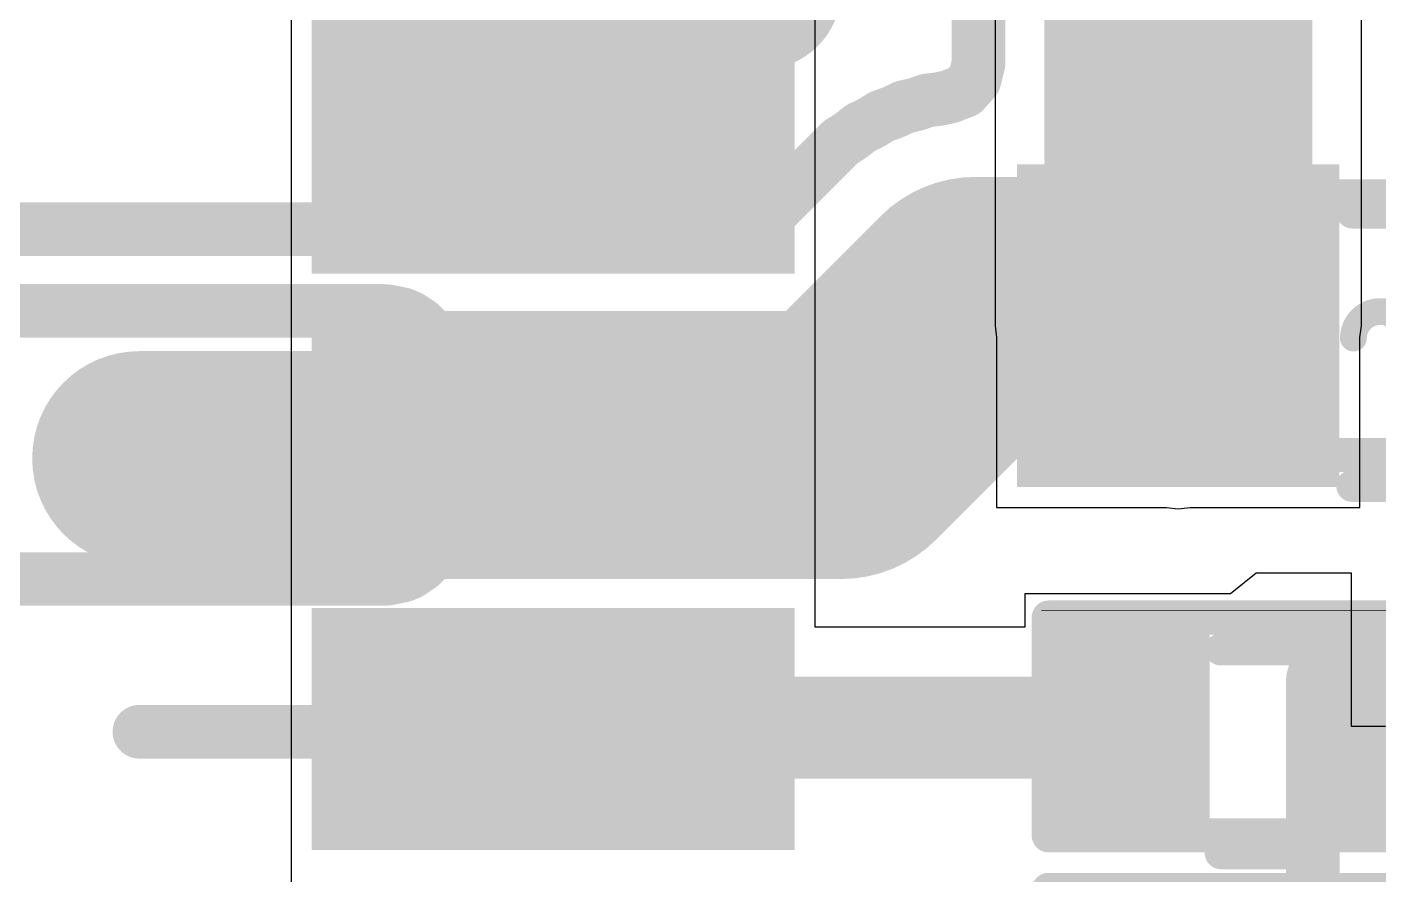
# Model space of a CAD drawing. Header units: inches. Extents: x 0 to 12.4, y -0.6 to 2.2.
# Drawn here: x 0.1964 to 0.395, y 1.0202 to 1.1447 of the extents above; entities that cross this region are included whole.
import ezdxf

# ---------------------------------------------------------------- set-up
doc = ezdxf.new("R2010")
doc.units = ezdxf.units.IN
doc.header["$MEASUREMENT"] = 0
for name, color, linetype in [('Bottom Layer', 5, 'Continuous'), ('Bottom Overlay', 54, 'Continuous'), ('Bottom Paste', 16, 'Continuous'), ('Bottom Solder', 6, 'Continuous'), ('Dimension', 6, 'Continuous'), ('Mechanical 4', 56, 'Continuous'), ('Top Layer', 1, 'Continuous'), ('Top Overlay', 2, 'Continuous'), ('Top Paste', 8, 'Continuous'), ('Top Solder', 216, 'Continuous')]:
    doc.layers.add(name, color=color, linetype=linetype)

# ---------------------------------------------------------------- blocks, each defined once
blk = doc.blocks.new('R___0402_25')
at = {"layer": 'Top Layer'}
for points in [[(-0.0275, -0.0125), (-0.0275, 0.0125), (-0.0095, 0.0125), (-0.0095, -0.0125)], [(0.0095, -0.0125), (0.0095, 0.0125), (0.0275, 0.0125), (0.0275, -0.0125)]]:
    blk.add_hatch(color=1, dxfattribs=at).paths.add_polyline_path(points)
at = {"layer": 'Top Paste'}
for points in [[(-0.0275, -0.0125), (-0.0275, 0.0125), (-0.0095, 0.0125), (-0.0095, -0.0125)], [(0.0095, -0.0125), (0.0095, 0.0125), (0.0275, 0.0125), (0.0275, -0.0125)]]:
    blk.add_hatch(color=8, dxfattribs=at).paths.add_polyline_path(points)
at = {"layer": 'Top Solder'}
for points in [[(-0.0296654, -0.0146654), (-0.0296654, 0.0146654), (-0.0073346, 0.0146654), (-0.0073346, -0.0146654)], [(0.0073346, -0.0146654), (0.0073346, 0.0146654), (0.0296654, 0.0146654), (0.0296654, -0.0146654)]]:
    blk.add_hatch(color=216, dxfattribs=at).paths.add_polyline_path(points)
at = {"layer": 'Top Overlay'}
for points, const_width in [([(-0.031, 0.016), (-0.031, -0.016)], 0.005), ([(0.031, 0.016), (-0.031, 0.016)], 0.005), ([(0.031, 0.016), (0.031, -0.016)], 0.005), ([(0.031, -0.016), (-0.031, -0.016)], 0.005), ([(0.032, -0.017), (-0.032, -0.017)], 0.000127)]:
    blk.add_lwpolyline(points, dxfattribs=dict(at, const_width=const_width))
for points, const_width in [([(-0.03225, 0.016, 1), (-0.02975, 0.016, 1)], 0.0025), ([(-0.03225, 0.016, 1), (-0.02975, 0.016, 1)], 0.0025), ([(0.02975, 0.016, 1), (0.03225, 0.016, 1)], 0.0025), ([(0.02975, 0.016, 1), (0.03225, 0.016, 1)], 0.0025), ([(-0.03225, -0.016, 1), (-0.02975, -0.016, 1)], 0.0025), ([(-0.03225, -0.016, 1), (-0.02975, -0.016, 1)], 0.0025), ([(0.02975, -0.016, 1), (0.03225, -0.016, 1)], 0.0025), ([(0.02975, -0.016, 1), (0.03225, -0.016, 1)], 0.0025), ([(-0.0320317, -0.017, 1), (-0.0319683, -0.017, 1)], 6.35e-05), ([(0.0319683, -0.017, 1), (0.0320317, -0.017, 1)], 6.35e-05)]:
    blk.add_lwpolyline(points, format="xyb", close=True, dxfattribs=dict(at, const_width=const_width))
blk = doc.blocks.new('R___0402_26')
at = {"layer": 'Top Layer'}
for points in [[(-0.0275, -0.0125), (-0.0275, 0.0125), (-0.0095, 0.0125), (-0.0095, -0.0125)], [(0.0095, -0.0125), (0.0095, 0.0125), (0.0275, 0.0125), (0.0275, -0.0125)]]:
    blk.add_hatch(color=1, dxfattribs=at).paths.add_polyline_path(points)
at = {"layer": 'Top Paste'}
for points in [[(-0.0275, -0.0125), (-0.0275, 0.0125), (-0.0095, 0.0125), (-0.0095, -0.0125)], [(0.0095, -0.0125), (0.0095, 0.0125), (0.0275, 0.0125), (0.0275, -0.0125)]]:
    blk.add_hatch(color=8, dxfattribs=at).paths.add_polyline_path(points)
at = {"layer": 'Top Solder'}
for points in [[(-0.0296654, -0.0146654), (-0.0296654, 0.0146654), (-0.0073346, 0.0146654), (-0.0073346, -0.0146654)], [(0.0073346, -0.0146654), (0.0073346, 0.0146654), (0.0296654, 0.0146654), (0.0296654, -0.0146654)]]:
    blk.add_hatch(color=216, dxfattribs=at).paths.add_polyline_path(points)
at = {"layer": 'Top Overlay'}
for points, const_width in [([(-0.031, 0.016), (-0.031, -0.016)], 0.005), ([(0.031, 0.016), (-0.031, 0.016)], 0.005), ([(0.031, 0.016), (0.031, -0.016)], 0.005), ([(0.031, -0.016), (-0.031, -0.016)], 0.005), ([(0.032, -0.017), (-0.032, -0.017)], 0.000127)]:
    blk.add_lwpolyline(points, dxfattribs=dict(at, const_width=const_width))
for points, const_width in [([(-0.03225, 0.016, 1), (-0.02975, 0.016, 1)], 0.0025), ([(-0.03225, 0.016, 1), (-0.02975, 0.016, 1)], 0.0025), ([(0.02975, 0.016, 1), (0.03225, 0.016, 1)], 0.0025), ([(0.02975, 0.016, 1), (0.03225, 0.016, 1)], 0.0025), ([(-0.03225, -0.016, 1), (-0.02975, -0.016, 1)], 0.0025), ([(-0.03225, -0.016, 1), (-0.02975, -0.016, 1)], 0.0025), ([(0.02975, -0.016, 1), (0.03225, -0.016, 1)], 0.0025), ([(0.02975, -0.016, 1), (0.03225, -0.016, 1)], 0.0025), ([(-0.0320317, -0.017, 1), (-0.0319683, -0.017, 1)], 6.35e-05), ([(0.0319683, -0.017, 1), (0.0320317, -0.017, 1)], 6.35e-05)]:
    blk.add_lwpolyline(points, format="xyb", close=True, dxfattribs=dict(at, const_width=const_width))
blk = doc.blocks.new('T__________B_44')
at = {"layer": 'Bottom Layer'}
blk.add_hatch(color=5, dxfattribs=at).paths.add_polyline_path([(0.015, 0.03), (-0.015, 0.03), (-0.03, 0.015), (-0.03, -0.015), (-0.015, -0.03), (0.015, -0.03), (0.03, -0.015), (0.03, 0.015)])
at = {"layer": 'Bottom Paste'}
blk.add_hatch(color=16, dxfattribs=at).paths.add_polyline_path([(0.015, 0.03), (-0.015, 0.03), (-0.03, 0.015), (-0.03, -0.015), (-0.015, -0.03), (0.015, -0.03), (0.03, -0.015), (0.03, 0.015)])
at = {"layer": 'Bottom Solder'}
blk.add_hatch(color=6, dxfattribs=at).paths.add_polyline_path([(0.017, 0.034), (-0.017, 0.034), (-0.034, 0.017), (-0.034, -0.017), (-0.017, -0.034), (0.017, -0.034), (0.034, -0.017), (0.034, 0.017)])
at = {"layer": 'Bottom Overlay', "const_width": 0.007874}
for points in [[(-0.017, 0.037), (-0.037, 0.017)], [(0.017, 0.037), (-0.017, 0.037)], [(0.017, 0.037), (-0.017, 0.037)], [(0.037, 0.017), (0.017, 0.037)], [(-0.037, 0.017), (-0.037, -0.017)], [(0.037, 0.017), (0.037, -0.017)], [(-0.017, -0.037), (-0.037, -0.017)], [(0.037, -0.017), (0.017, -0.037)], [(0.017, -0.037), (-0.017, -0.037)], [(0.017, -0.037), (-0.017, -0.037)]]:
    blk.add_lwpolyline(points, dxfattribs=at)
at = {"layer": 'Bottom Overlay', "const_width": 0.003937}
for points in [[(-0.0189685, 0.037, 1), (-0.0150315, 0.037, 1)], [(-0.0189685, 0.037, 1), (-0.0150315, 0.037, 1)], [(-0.0189685, 0.037, 1), (-0.0150315, 0.037, 1)], [(0.0150315, 0.037, 1), (0.0189685, 0.037, 1)], [(0.0150315, 0.037, 1), (0.0189685, 0.037, 1)], [(0.0150315, 0.037, 1), (0.0189685, 0.037, 1)], [(-0.0389685, 0.017, 1), (-0.0350315, 0.017, 1)], [(-0.0389685, 0.017, 1), (-0.0350315, 0.017, 1)], [(0.0350315, 0.017, 1), (0.0389685, 0.017, 1)], [(0.0350315, 0.017, 1), (0.0389685, 0.017, 1)], [(-0.0389685, -0.017, 1), (-0.0350315, -0.017, 1)], [(-0.0389685, -0.017, 1), (-0.0350315, -0.017, 1)], [(0.0350315, -0.017, 1), (0.0389685, -0.017, 1)], [(0.0350315, -0.017, 1), (0.0389685, -0.017, 1)], [(-0.0189685, -0.037, 1), (-0.0150315, -0.037, 1)], [(-0.0189685, -0.037, 1), (-0.0150315, -0.037, 1)], [(-0.0189685, -0.037, 1), (-0.0150315, -0.037, 1)], [(0.0150315, -0.037, 1), (0.0189685, -0.037, 1)], [(0.0150315, -0.037, 1), (0.0189685, -0.037, 1)], [(0.0150315, -0.037, 1), (0.0189685, -0.037, 1)]]:
    blk.add_lwpolyline(points, format="xyb", close=True, dxfattribs=at)
blk = doc.blocks.new('TYPE_C_31_M_17__56')
at = {"layer": 'Top Layer'}
for points in [[(-0.12598425, 0.10984255), (-0.09055115, 0.10984255), (-0.09055115, 0.04685045), (-0.12598425, 0.04685045)], [(-0.04606295, 0.04685045), (-0.07362205, 0.04685045), (-0.07362205, 0.10984255), (-0.04606295, 0.10984255)], [(-0.00590545, 0.04685045), (-0.03346455, 0.04685045), (-0.03346455, 0.10984255), (-0.00590545, 0.10984255)]]:
    blk.add_hatch(color=1, dxfattribs=at).paths.add_polyline_path(points)
at = {"layer": 'Top Paste'}
for points in [[(-0.12598425, 0.10984255), (-0.09055115, 0.10984255), (-0.09055115, 0.04685045), (-0.12598425, 0.04685045)], [(-0.04606295, 0.04685045), (-0.07362205, 0.04685045), (-0.07362205, 0.10984255), (-0.04606295, 0.10984255)], [(-0.00590545, 0.04685045), (-0.03346455, 0.04685045), (-0.03346455, 0.10984255), (-0.00590545, 0.10984255)]]:
    blk.add_hatch(color=8, dxfattribs=at).paths.add_polyline_path(points)
at = {"layer": 'Top Solder'}
for points in [[(-0.12998425, 0.11384255), (-0.08655115, 0.11384255), (-0.08655115, 0.04285045), (-0.12998425, 0.04285045)], [(-0.04206295, 0.04285045), (-0.07762205, 0.04285045), (-0.07762205, 0.11384255), (-0.04206295, 0.11384255)], [(-0.00190545, 0.04285045), (-0.03746455, 0.04285045), (-0.03746455, 0.11384255), (-0.00190545, 0.11384255)]]:
    blk.add_hatch(color=216, dxfattribs=at).paths.add_polyline_path(points)
blk = doc.blocks.new('_____0603_57')
at = {"layer": 'Top Layer'}
for points in [[(-0.01377945, -0.01968505), (-0.05314955, -0.01968505), (-0.05314955, 0.01968505), (-0.01377945, 0.01968505)], [(0.05314965, -0.01968505), (0.01377955, -0.01968505), (0.01377955, 0.01968505), (0.05314965, 0.01968505)]]:
    blk.add_hatch(color=1, dxfattribs=at).paths.add_polyline_path(points)
at = {"layer": 'Top Paste'}
for points in [[(-0.01377945, -0.01968505), (-0.05314955, -0.01968505), (-0.05314955, 0.01968505), (-0.01377945, 0.01968505)], [(0.05314965, -0.01968505), (0.01377955, -0.01968505), (0.01377955, 0.01968505), (0.05314965, 0.01968505)]]:
    blk.add_hatch(color=8, dxfattribs=at).paths.add_polyline_path(points)
at = {"layer": 'Top Solder'}
for points in [[(-0.00977945, -0.02368505), (-0.05714955, -0.02368505), (-0.05714955, 0.02368505), (-0.00977945, 0.02368505)], [(0.05714965, -0.02368505), (0.00977955, -0.02368505), (0.00977955, 0.02368505), (0.05714965, 0.02368505)]]:
    blk.add_hatch(color=216, dxfattribs=at).paths.add_polyline_path(points)
at = {"layer": 'Top Overlay', "const_width": 0.005}
for points in [[(0.01, 0.019), (-0.01, 0.019)], [(0.01, -0.019), (-0.01, -0.019)]]:
    blk.add_lwpolyline(points, dxfattribs=at)
at = {"layer": 'Top Overlay'}
for points, const_width in [([(-0.01125, 0.019, 1), (-0.00875, 0.019, 1)], 0.0025), ([(0.00875, 0.019, 1), (0.01125, 0.019, 1)], 0.0025), ([(-0.0007058, 7.75e-05, 1), (0.0012626, 7.75e-05, 1)], 0.0019685), ([(0.0067423, 0.0018093, 1), (0.0087107, 0.0018093, 1)], 0.0019685), ([(-0.0085964, -0.0001008, 1), (-0.006628, -0.0001008, 1)], 0.0019685), ([(-0.0009842, 0, 1), (0.0009842, 0, 1)], 0.0019685), ([(-0.01125, -0.019, 1), (-0.00875, -0.019, 1)], 0.0025), ([(0.00875, -0.019, 1), (0.01125, -0.019, 1)], 0.0025)]:
    blk.add_lwpolyline(points, format="xyb", close=True, dxfattribs=dict(at, const_width=const_width))
at = {"layer": 'Top Overlay', "const_width": 0.003937}
for points in [[(-0.0076122, -0.0001008, -0.7701644861592942), (0, 0)], [(0.0077265, 0.0018093, -0.7841168953440428), (0.0002784, 7.75e-05)]]:
    blk.add_lwpolyline(points, format="xyb", dxfattribs=at)

msp = doc.modelspace()

# ---------------------------------------------------------------- hatches: boundary and pattern name
at = {"layer": 'Dimension'}
h = msp.add_hatch(color=6, dxfattribs=at)
edge = h.paths.add_edge_path()
edge.add_arc((0.2766675, 1.1502722), 0.011811, 0, 360)
h = msp.add_hatch(color=6, dxfattribs=at)
edge = h.paths.add_edge_path()
edge.add_arc((0.3042265, 1.1502722), 0.011811, 0, 360)

# ---------------------------------------------------------------- linework, layer by layer
for points, const_width in [([(0.3637738, 1.1030281), (0.3637738, 1.1635596)], 0.0314961), ([(0.336195, 1.1393291), (0.336195, 1.150114)], 0.007874), ([(0.3356293, 1.137048), (0.336195, 1.1393291)], 0.007874), ([(0.3340633, 1.1352956), (0.3356293, 1.137048)], 0.007874), ([(0.3307021, 1.1342085), (0.3321715, 1.1345439)], 0.007874), ([(0.3321611, 1.1345896), (0.3340633, 1.1352956)], 0.007874), ([(0.3321611, 1.1345896), (0.3321715, 1.1345439)], 0.007874), ([(0.3238896, 1.1323095), (0.3250011, 1.1328448)], 0.007874), ([(0.325001, 1.1328448), (0.3252478, 1.1329635)], 0.007874), ([(0.325001, 1.1328448), (0.3250011, 1.1328448)], 0.007874), ([(0.3252478, 1.1329635), (0.3255144, 1.1330244)], 0.007874), ([(0.3255144, 1.1330244), (0.325515, 1.1330246)], 0.007874), ([(0.325515, 1.1330246), (0.3267174, 1.1332991)], 0.007874), ([(0.3267174, 1.1332991), (0.327243, 1.1334505)], 0.007874), ([(0.327243, 1.1334505), (0.3286653, 1.1339481)], 0.007874), ([(0.3286653, 1.1339481), (0.3289377, 1.1339788)], 0.007874), ([(0.3289377, 1.1339788), (0.3289378, 1.1339788)], 0.007874), ([(0.3289378, 1.1339788), (0.3301628, 1.1341169)], 0.007874), ([(0.3301628, 1.1341169), (0.3307021, 1.1342085)], 0.007874), ([(0.3190962, 1.1300012), (0.320207, 1.1305361)], 0.007874), ([(0.320207, 1.1305361), (0.3206858, 1.1308007)], 0.007874), ([(0.3206858, 1.1308007), (0.3217298, 1.1314567)], 0.007874), ([(0.3217298, 1.1314567), (0.3217302, 1.1314569)], 0.007874), ([(0.3217302, 1.1314569), (0.3219619, 1.1316025)], 0.007874), ([(0.3219619, 1.1316025), (0.3222203, 1.1316929)], 0.007874), ([(0.3222203, 1.1316929), (0.3222205, 1.131693)], 0.007874), ([(0.3222205, 1.131693), (0.3233841, 1.1321002)], 0.007874), ([(0.3233841, 1.1321002), (0.3238896, 1.1323095)], 0.007874), ([(0.3161805, 1.1279698), (0.3172247, 1.128626)], 0.007874), ([(0.3172247, 1.128626), (0.3176709, 1.1289426)], 0.007874), ([(0.3176709, 1.1289426), (0.3186348, 1.1297113)], 0.007874), ([(0.3186348, 1.1297113), (0.3186351, 1.1297115)], 0.007874), ([(0.3186351, 1.1297115), (0.3188491, 1.1298821)], 0.007874), ([(0.3188491, 1.1298821), (0.3190958, 1.1300009)], 0.007874), ([(0.3190958, 1.1300009), (0.3190962, 1.1300012)], 0.007874), ([(0.3044132, 1.1162887), (0.3146889, 1.1265645)], 0.007874), ([(0.3146889, 1.1265645), (0.3157549, 1.1276304)], 0.007874), ([(0.3157549, 1.1276304), (0.315755, 1.1276306)], 0.007874), ([(0.315755, 1.1276306), (0.3159485, 1.127824)], 0.007874), ([(0.3159485, 1.127824), (0.3161801, 1.1279696)], 0.007874), ([(0.3161801, 1.1279696), (0.3161805, 1.1279698)], 0.007874), ([(0.3160376, 1.0833431), (0.3357226, 1.1030281)], 0.0393701), ([(0.3357226, 1.1030281), (0.3637738, 1.1030281)], 0.0393701), ([(0.1699797, 1.1150557), (0.2488215, 1.1150557)], 0.007874), ([(0.2488215, 1.1150557), (0.2488804, 1.1150528)], 0.007874), ([(0.2488804, 1.1150528), (0.2488812, 1.1150528)], 0.007874), ([(0.2488812, 1.1150528), (0.249941, 1.1150007)], 0.007874), ([(0.249941, 1.1150007), (0.2499422, 1.1150006)], 0.007874), ([(0.2499422, 1.1150006), (0.2500005, 1.1149978)], 0.007874), ([(0.2500005, 1.1149978), (0.2500592, 1.114992)], 0.007874), ([(0.2500592, 1.114992), (0.2500598, 1.1149919)], 0.007874), ([(0.2500598, 1.1149919), (0.2505086, 1.1149477)], 0.007874), ([(0.2505086, 1.1149477), (0.2505087, 1.1149477)], 0.007874), ([(0.2505087, 1.1149477), (0.2505689, 1.1149418)], 0.007874), ([(0.2505689, 1.1149418), (0.2506281, 1.114933)], 0.007874), ([(0.2506281, 1.114933), (0.2506293, 1.1149328)], 0.007874), ([(0.2506293, 1.1149328), (0.2516763, 1.1147775)], 0.007874), ([(0.2516763, 1.1147775), (0.2516766, 1.1147774)], 0.007874), ([(0.2516766, 1.1147774), (0.2517362, 1.1147686)], 0.007874), ([(0.2517362, 1.1147686), (0.2519593, 1.1147242)], 0.007874), ([(0.2519593, 1.1147242), (0.2534581, 1.1146611)], 0.007874), ([(0.2534581, 1.1146611), (0.2550761, 1.1148435)], 0.007874), ([(0.2550761, 1.1148435), (0.2550765, 1.1148435)], 0.007874), ([(0.2550765, 1.1148435), (0.2552126, 1.1148588)], 0.007874), ([(0.2552126, 1.1148588), (0.3009612, 1.1148588)], 0.007874), ([(0.3009612, 1.1148588), (0.3028294, 1.1152304)], 0.007874), ([(0.3028294, 1.1152304), (0.3044132, 1.1162887)], 0.007874), ([(0.1699797, 1.1030281), (0.2488215, 1.1030281)], 0.007874), ([(0.2488215, 1.1030281), (0.2493898, 1.1029721)], 0.007874), ([(0.2493898, 1.1029721), (0.2506609, 1.1027193)], 0.007874), ([(0.2506609, 1.1027193), (0.2515533, 1.1025418)], 0.007874), ([(0.2515533, 1.1025418), (0.2526034, 1.1021069)], 0.007874), ([(0.2526034, 1.1021069), (0.2541944, 1.1010438)], 0.007874), ([(0.2541944, 1.1010438), (0.2549981, 1.1002401)], 0.007874), ([(0.2569824, 1.0833431), (0.3160376, 1.0833431)], 0.0393701), ([(0.2549981, 1.1002401), (0.2560611, 1.0986492)], 0.007874), ([(0.2560611, 1.0986492), (0.2564961, 1.097599)], 0.007874), ([(0.2564961, 1.097599), (0.2569265, 1.0954356)], 0.007874), ([(0.2550139, 1.0813746), (0.2569824, 1.0833431)], 0.0314961), ([(0.2569265, 1.0954356), (0.2569824, 1.0948672)], 0.007874), ([(0.2569824, 1.071819), (0.2569824, 1.0948672)], 0.007874), ([(0.2128879, 1.0813746), (0.2550139, 1.0813746)], 0.0314961), ([(0.2564961, 1.0690872), (0.2569265, 1.0712506)], 0.007874), ([(0.2569265, 1.0712506), (0.2569824, 1.071819)], 0.007874), ([(0.2560611, 1.068037), (0.2564961, 1.0690872)], 0.007874), ([(0.2549981, 1.0664461), (0.2560611, 1.068037)], 0.007874), ([(0.2526035, 1.0645794), (0.2541943, 1.0656423)], 0.007874), ([(0.2541943, 1.0656423), (0.2549981, 1.0664461)], 0.007874), ([(0.1821793, 1.063658), (0.2488215, 1.063658)], 0.007874), ([(0.2488215, 1.063658), (0.2493899, 1.063714)], 0.007874), ([(0.2493899, 1.063714), (0.2515533, 1.0641444)], 0.007874), ([(0.2515533, 1.0641444), (0.2526035, 1.0645794)], 0.007874), ([(0.3859829, 1.0513746), (0.3877698, 1.0531615)], 0.007874), ([(0.3877698, 1.0531615), (0.3902108, 1.0538155)], 0.007874), ([(0.3902108, 1.0538155), (0.4248084, 1.0538155)], 0.007874), ([(0.3853289, 1.0489336), (0.3859829, 1.0513746)], 0.007874), ([(0.3853289, 1.0150882), (0.3853289, 1.0489336)], 0.007874), ([(0.352258, 1.0412171), (0.3550139, 1.043973)], 0.007874), ([(0.2128879, 1.0412171), (0.352258, 1.0412171)], 0.007874)]:
    msp.add_lwpolyline(points, dxfattribs=dict(at, const_width=const_width))
for points, const_width in [([(0.3342265, 1.1393291, 1), (0.3381635, 1.1393291, 1)], 0.003937), ([(0.3342265, 1.1393291, 1), (0.3381635, 1.1393291, 1)], 0.003937), ([(0.3336608, 1.137048, 1), (0.3375978, 1.137048, 1)], 0.003937), ([(0.3336608, 1.137048, 1), (0.3375978, 1.137048, 1)], 0.003937), ([(0.3301926, 1.1345896, 1), (0.3341296, 1.1345896, 1)], 0.003937), ([(0.3301926, 1.1345896, 1), (0.3341296, 1.1345896, 1)], 0.003937), ([(0.330203, 1.1345439, 1), (0.33414, 1.1345439, 1)], 0.003937), ([(0.330203, 1.1345439, 1), (0.33414, 1.1345439, 1)], 0.003937), ([(0.3320948, 1.1352956, 1), (0.3360318, 1.1352956, 1)], 0.003937), ([(0.3320948, 1.1352956, 1), (0.3360318, 1.1352956, 1)], 0.003937), ([(0.3230325, 1.1328448, 1), (0.3269695, 1.1328448, 1)], 0.003937), ([(0.3230325, 1.1328448, 1), (0.3269695, 1.1328448, 1)], 0.003937), ([(0.3230326, 1.1328448, 1), (0.3269696, 1.1328448, 1)], 0.003937), ([(0.3230326, 1.1328448, 1), (0.3269696, 1.1328448, 1)], 0.003937), ([(0.3232793, 1.1329635, 1), (0.3272163, 1.1329635, 1)], 0.003937), ([(0.3232793, 1.1329635, 1), (0.3272163, 1.1329635, 1)], 0.003937), ([(0.3235459, 1.1330244, 1), (0.3274829, 1.1330244, 1)], 0.003937), ([(0.3235459, 1.1330244, 1), (0.3274829, 1.1330244, 1)], 0.003937), ([(0.3235465, 1.1330246, 1), (0.3274835, 1.1330246, 1)], 0.003937), ([(0.3235465, 1.1330246, 1), (0.3274835, 1.1330246, 1)], 0.003937), ([(0.3247489, 1.1332991, 1), (0.3286859, 1.1332991, 1)], 0.003937), ([(0.3247489, 1.1332991, 1), (0.3286859, 1.1332991, 1)], 0.003937), ([(0.3252745, 1.1334505, 1), (0.3292115, 1.1334505, 1)], 0.003937), ([(0.3252745, 1.1334505, 1), (0.3292115, 1.1334505, 1)], 0.003937), ([(0.3266968, 1.1339481, 1), (0.3306338, 1.1339481, 1)], 0.003937), ([(0.3266968, 1.1339481, 1), (0.3306338, 1.1339481, 1)], 0.003937), ([(0.3269692, 1.1339788, 1), (0.3309062, 1.1339788, 1)], 0.003937), ([(0.3269692, 1.1339788, 1), (0.3309062, 1.1339788, 1)], 0.003937), ([(0.3269693, 1.1339788, 1), (0.3309063, 1.1339788, 1)], 0.003937), ([(0.3269693, 1.1339788, 1), (0.3309063, 1.1339788, 1)], 0.003937), ([(0.3281943, 1.1341169, 1), (0.3321313, 1.1341169, 1)], 0.003937), ([(0.3281943, 1.1341169, 1), (0.3321313, 1.1341169, 1)], 0.003937), ([(0.3287336, 1.1342085, 1), (0.3326706, 1.1342085, 1)], 0.003937), ([(0.3287336, 1.1342085, 1), (0.3326706, 1.1342085, 1)], 0.003937), ([(0.3182385, 1.1305361, 1), (0.3221755, 1.1305361, 1)], 0.003937), ([(0.3182385, 1.1305361, 1), (0.3221755, 1.1305361, 1)], 0.003937), ([(0.3187173, 1.1308007, 1), (0.3226543, 1.1308007, 1)], 0.003937), ([(0.3187173, 1.1308007, 1), (0.3226543, 1.1308007, 1)], 0.003937), ([(0.3197613, 1.1314567, 1), (0.3236983, 1.1314567, 1)], 0.003937), ([(0.3197613, 1.1314567, 1), (0.3236983, 1.1314567, 1)], 0.003937), ([(0.3197617, 1.1314569, 1), (0.3236987, 1.1314569, 1)], 0.003937), ([(0.3197617, 1.1314569, 1), (0.3236987, 1.1314569, 1)], 0.003937), ([(0.3199934, 1.1316025, 1), (0.3239304, 1.1316025, 1)], 0.003937), ([(0.3199934, 1.1316025, 1), (0.3239304, 1.1316025, 1)], 0.003937), ([(0.3202518, 1.1316929, 1), (0.3241888, 1.1316929, 1)], 0.003937), ([(0.3202518, 1.1316929, 1), (0.3241888, 1.1316929, 1)], 0.003937), ([(0.320252, 1.131693, 1), (0.324189, 1.131693, 1)], 0.003937), ([(0.320252, 1.131693, 1), (0.324189, 1.131693, 1)], 0.003937), ([(0.3214156, 1.1321002, 1), (0.3253526, 1.1321002, 1)], 0.003937), ([(0.3214156, 1.1321002, 1), (0.3253526, 1.1321002, 1)], 0.003937), ([(0.3219211, 1.1323095, 1), (0.3258581, 1.1323095, 1)], 0.003937), ([(0.3219211, 1.1323095, 1), (0.3258581, 1.1323095, 1)], 0.003937), ([(0.3152562, 1.128626, 1), (0.3191932, 1.128626, 1)], 0.003937), ([(0.3152562, 1.128626, 1), (0.3191932, 1.128626, 1)], 0.003937), ([(0.3157024, 1.1289426, 1), (0.3196394, 1.1289426, 1)], 0.003937), ([(0.3157024, 1.1289426, 1), (0.3196394, 1.1289426, 1)], 0.003937), ([(0.3166663, 1.1297113, 1), (0.3206033, 1.1297113, 1)], 0.003937), ([(0.3166663, 1.1297113, 1), (0.3206033, 1.1297113, 1)], 0.003937), ([(0.3166666, 1.1297115, 1), (0.3206036, 1.1297115, 1)], 0.003937), ([(0.3166666, 1.1297115, 1), (0.3206036, 1.1297115, 1)], 0.003937), ([(0.3168806, 1.1298821, 1), (0.3208176, 1.1298821, 1)], 0.003937), ([(0.3168806, 1.1298821, 1), (0.3208176, 1.1298821, 1)], 0.003937), ([(0.3171273, 1.1300009, 1), (0.3210643, 1.1300009, 1)], 0.003937), ([(0.3171273, 1.1300009, 1), (0.3210643, 1.1300009, 1)], 0.003937), ([(0.3171277, 1.1300012, 1), (0.3210647, 1.1300012, 1)], 0.003937), ([(0.3171277, 1.1300012, 1), (0.3210647, 1.1300012, 1)], 0.003937), ([(0.3127204, 1.1265645, 1), (0.3166574, 1.1265645, 1)], 0.003937), ([(0.3127204, 1.1265645, 1), (0.3166574, 1.1265645, 1)], 0.003937), ([(0.3137864, 1.1276304, 1), (0.3177234, 1.1276304, 1)], 0.003937), ([(0.3137864, 1.1276304, 1), (0.3177234, 1.1276304, 1)], 0.003937), ([(0.3137865, 1.1276306, 1), (0.3177235, 1.1276306, 1)], 0.003937), ([(0.3137865, 1.1276306, 1), (0.3177235, 1.1276306, 1)], 0.003937), ([(0.31398, 1.127824, 1), (0.317917, 1.127824, 1)], 0.003937), ([(0.31398, 1.127824, 1), (0.317917, 1.127824, 1)], 0.003937), ([(0.3142116, 1.1279696, 1), (0.3181486, 1.1279696, 1)], 0.003937), ([(0.3142116, 1.1279696, 1), (0.3181486, 1.1279696, 1)], 0.003937), ([(0.314212, 1.1279698, 1), (0.318149, 1.1279698, 1)], 0.003937), ([(0.314212, 1.1279698, 1), (0.318149, 1.1279698, 1)], 0.003937), ([(0.3258801, 1.1030281, 1), (0.3455651, 1.1030281, 1)], 0.019685), ([(0.3258801, 1.1030281, 1), (0.3455651, 1.1030281, 1)], 0.019685), ([(0.3539313, 1.1030281, 1), (0.3736163, 1.1030281, 1)], 0.019685), ([(0.246853, 1.1150557, 1), (0.25079, 1.1150557, 1)], 0.003937), ([(0.246853, 1.1150557, 1), (0.25079, 1.1150557, 1)], 0.003937), ([(0.2469119, 1.1150528, 1), (0.2508489, 1.1150528, 1)], 0.003937), ([(0.2469119, 1.1150528, 1), (0.2508489, 1.1150528, 1)], 0.003937), ([(0.2469127, 1.1150528, 1), (0.2508497, 1.1150528, 1)], 0.003937), ([(0.2469127, 1.1150528, 1), (0.2508497, 1.1150528, 1)], 0.003937), ([(0.2479725, 1.1150007, 1), (0.2519095, 1.1150007, 1)], 0.003937), ([(0.2479725, 1.1150007, 1), (0.2519095, 1.1150007, 1)], 0.003937), ([(0.2479737, 1.1150006, 1), (0.2519107, 1.1150006, 1)], 0.003937), ([(0.2479737, 1.1150006, 1), (0.2519107, 1.1150006, 1)], 0.003937), ([(0.248032, 1.1149978, 1), (0.251969, 1.1149978, 1)], 0.003937), ([(0.248032, 1.1149978, 1), (0.251969, 1.1149978, 1)], 0.003937), ([(0.2480907, 1.114992, 1), (0.2520277, 1.114992, 1)], 0.003937), ([(0.2480907, 1.114992, 1), (0.2520277, 1.114992, 1)], 0.003937), ([(0.2480913, 1.1149919, 1), (0.2520283, 1.1149919, 1)], 0.003937), ([(0.2480913, 1.1149919, 1), (0.2520283, 1.1149919, 1)], 0.003937), ([(0.2485401, 1.1149477, 1), (0.2524771, 1.1149477, 1)], 0.003937), ([(0.2485401, 1.1149477, 1), (0.2524771, 1.1149477, 1)], 0.003937), ([(0.2485402, 1.1149477, 1), (0.2524772, 1.1149477, 1)], 0.003937), ([(0.2485402, 1.1149477, 1), (0.2524772, 1.1149477, 1)], 0.003937), ([(0.2486004, 1.1149418, 1), (0.2525374, 1.1149418, 1)], 0.003937), ([(0.2486004, 1.1149418, 1), (0.2525374, 1.1149418, 1)], 0.003937), ([(0.2486596, 1.114933, 1), (0.2525966, 1.114933, 1)], 0.003937), ([(0.2486596, 1.114933, 1), (0.2525966, 1.114933, 1)], 0.003937), ([(0.2486608, 1.1149328, 1), (0.2525978, 1.1149328, 1)], 0.003937), ([(0.2486608, 1.1149328, 1), (0.2525978, 1.1149328, 1)], 0.003937), ([(0.2497078, 1.1147775, 1), (0.2536448, 1.1147775, 1)], 0.003937), ([(0.2497078, 1.1147775, 1), (0.2536448, 1.1147775, 1)], 0.003937), ([(0.2497081, 1.1147774, 1), (0.2536451, 1.1147774, 1)], 0.003937), ([(0.2497081, 1.1147774, 1), (0.2536451, 1.1147774, 1)], 0.003937), ([(0.2497677, 1.1147686, 1), (0.2537047, 1.1147686, 1)], 0.003937), ([(0.2497677, 1.1147686, 1), (0.2537047, 1.1147686, 1)], 0.003937), ([(0.2499908, 1.1147242, 1), (0.2539278, 1.1147242, 1)], 0.003937), ([(0.2499908, 1.1147242, 1), (0.2539278, 1.1147242, 1)], 0.003937), ([(0.2514896, 1.1146611, 1), (0.2554266, 1.1146611, 1)], 0.003937), ([(0.2514896, 1.1146611, 1), (0.2554266, 1.1146611, 1)], 0.003937), ([(0.2531076, 1.1148435, 1), (0.2570446, 1.1148435, 1)], 0.003937), ([(0.2531076, 1.1148435, 1), (0.2570446, 1.1148435, 1)], 0.003937), ([(0.253108, 1.1148435, 1), (0.257045, 1.1148435, 1)], 0.003937), ([(0.253108, 1.1148435, 1), (0.257045, 1.1148435, 1)], 0.003937), ([(0.2532441, 1.1148588, 1), (0.2571811, 1.1148588, 1)], 0.003937), ([(0.2532441, 1.1148588, 1), (0.2571811, 1.1148588, 1)], 0.003937), ([(0.2989927, 1.1148588, 1), (0.3029297, 1.1148588, 1)], 0.003937), ([(0.2989927, 1.1148588, 1), (0.3029297, 1.1148588, 1)], 0.003937), ([(0.3008609, 1.1152304, 1), (0.3047979, 1.1152304, 1)], 0.003937), ([(0.3008609, 1.1152304, 1), (0.3047979, 1.1152304, 1)], 0.003937), ([(0.3024447, 1.1162887, 1), (0.3063817, 1.1162887, 1)], 0.003937), ([(0.3024447, 1.1162887, 1), (0.3063817, 1.1162887, 1)], 0.003937), ([(0.3558998, 1.1030281, 1), (0.3716478, 1.1030281, 1)], 0.015748), ([(0.246853, 1.1030281, 1), (0.25079, 1.1030281, 1)], 0.003937), ([(0.246853, 1.1030281, 1), (0.25079, 1.1030281, 1)], 0.003937), ([(0.2474213, 1.1029721, 1), (0.2513583, 1.1029721, 1)], 0.003937), ([(0.2474213, 1.1029721, 1), (0.2513583, 1.1029721, 1)], 0.003937), ([(0.2486924, 1.1027193, 1), (0.2526294, 1.1027193, 1)], 0.003937), ([(0.2486924, 1.1027193, 1), (0.2526294, 1.1027193, 1)], 0.003937), ([(0.2495848, 1.1025418, 1), (0.2535218, 1.1025418, 1)], 0.003937), ([(0.2495848, 1.1025418, 1), (0.2535218, 1.1025418, 1)], 0.003937), ([(0.2506349, 1.1021069, 1), (0.2545719, 1.1021069, 1)], 0.003937), ([(0.2506349, 1.1021069, 1), (0.2545719, 1.1021069, 1)], 0.003937), ([(0.2522259, 1.1010438, 1), (0.2561629, 1.1010438, 1)], 0.003937), ([(0.2522259, 1.1010438, 1), (0.2561629, 1.1010438, 1)], 0.003937), ([(0.2471399, 1.0833431, 1), (0.2668249, 1.0833431, 1)], 0.019685), ([(0.2530296, 1.1002401, 1), (0.2569666, 1.1002401, 1)], 0.003937), ([(0.2530296, 1.1002401, 1), (0.2569666, 1.1002401, 1)], 0.003937), ([(0.2540926, 1.0986492, 1), (0.2580296, 1.0986492, 1)], 0.003937), ([(0.2540926, 1.0986492, 1), (0.2580296, 1.0986492, 1)], 0.003937), ([(0.3061951, 1.0833431, 1), (0.3258801, 1.0833431, 1)], 0.019685), ([(0.3061951, 1.0833431, 1), (0.3258801, 1.0833431, 1)], 0.019685), ([(0.2545276, 1.097599, 1), (0.2584646, 1.097599, 1)], 0.003937), ([(0.2545276, 1.097599, 1), (0.2584646, 1.097599, 1)], 0.003937), ([(0.2491084, 1.0833431, 1), (0.2648564, 1.0833431, 1)], 0.015748), ([(0.254958, 1.0954356, 1), (0.258895, 1.0954356, 1)], 0.003937), ([(0.254958, 1.0954356, 1), (0.258895, 1.0954356, 1)], 0.003937), ([(0.2550139, 1.0948672, 1), (0.2589509, 1.0948672, 1)], 0.003937), ([(0.2550139, 1.0948672, 1), (0.2589509, 1.0948672, 1)], 0.003937), ([(0.2050139, 1.0813746, 1), (0.2207619, 1.0813746, 1)], 0.015748), ([(0.2471399, 1.0813746, 1), (0.2628879, 1.0813746, 1)], 0.015748), ([(0.2471399, 1.0813746, 1), (0.2628879, 1.0813746, 1)], 0.015748), ([(0.254958, 1.0712506, 1), (0.258895, 1.0712506, 1)], 0.003937), ([(0.254958, 1.0712506, 1), (0.258895, 1.0712506, 1)], 0.003937), ([(0.2550139, 1.071819, 1), (0.2589509, 1.071819, 1)], 0.003937), ([(0.2550139, 1.071819, 1), (0.2589509, 1.071819, 1)], 0.003937), ([(0.2545276, 1.0690872, 1), (0.2584646, 1.0690872, 1)], 0.003937), ([(0.2545276, 1.0690872, 1), (0.2584646, 1.0690872, 1)], 0.003937), ([(0.2540926, 1.068037, 1), (0.2580296, 1.068037, 1)], 0.003937), ([(0.2540926, 1.068037, 1), (0.2580296, 1.068037, 1)], 0.003937), ([(0.2522258, 1.0656423, 1), (0.2561628, 1.0656423, 1)], 0.003937), ([(0.2522258, 1.0656423, 1), (0.2561628, 1.0656423, 1)], 0.003937), ([(0.2530296, 1.0664461, 1), (0.2569666, 1.0664461, 1)], 0.003937), ([(0.2530296, 1.0664461, 1), (0.2569666, 1.0664461, 1)], 0.003937), ([(0.246853, 1.063658, 1), (0.25079, 1.063658, 1)], 0.003937), ([(0.246853, 1.063658, 1), (0.25079, 1.063658, 1)], 0.003937), ([(0.2474214, 1.063714, 1), (0.2513584, 1.063714, 1)], 0.003937), ([(0.2474214, 1.063714, 1), (0.2513584, 1.063714, 1)], 0.003937), ([(0.2495848, 1.0641444, 1), (0.2535218, 1.0641444, 1)], 0.003937), ([(0.2495848, 1.0641444, 1), (0.2535218, 1.0641444, 1)], 0.003937), ([(0.250635, 1.0645794, 1), (0.254572, 1.0645794, 1)], 0.003937), ([(0.250635, 1.0645794, 1), (0.254572, 1.0645794, 1)], 0.003937), ([(0.3858013, 1.0531615, 1), (0.3897383, 1.0531615, 1)], 0.003937), ([(0.3858013, 1.0531615, 1), (0.3897383, 1.0531615, 1)], 0.003937), ([(0.3882423, 1.0538155, 1), (0.3921793, 1.0538155, 1)], 0.003937), ([(0.3882423, 1.0538155, 1), (0.3921793, 1.0538155, 1)], 0.003937), ([(0.3840144, 1.0513746, 1), (0.3879514, 1.0513746, 1)], 0.003937), ([(0.3840144, 1.0513746, 1), (0.3879514, 1.0513746, 1)], 0.003937), ([(0.3833604, 1.0489336, 1), (0.3872974, 1.0489336, 1)], 0.003937), ([(0.3833604, 1.0489336, 1), (0.3872974, 1.0489336, 1)], 0.003937), ([(0.3530454, 1.043973, 1), (0.3569824, 1.043973, 1)], 0.003937), ([(0.2109194, 1.0412171, 1), (0.2148564, 1.0412171, 1)], 0.003937), ([(0.3502895, 1.0412171, 1), (0.3542265, 1.0412171, 1)], 0.003937), ([(0.3502895, 1.0412171, 1), (0.3542265, 1.0412171, 1)], 0.003937)]:
    msp.add_lwpolyline(points, format="xyb", close=True, dxfattribs=dict(at, const_width=const_width))
at = {"layer": 'Mechanical 4', "const_width": 0.0047244}
for points in [[(0.3911268, 1.117496), (0.403944, 1.117496)], [(0.3911268, 1.0773385), (0.403944, 1.0773385)], [(0.3718015, 1.0533227), (0.3838992, 1.0533227)], [(0.3718015, 1.0234015), (0.3838992, 1.0234015)]]:
    msp.add_lwpolyline(points, dxfattribs=at)
at = {"layer": 'Mechanical 4', "const_width": 0.0023622}
for points in [[(0.3899457, 1.117496, 1), (0.3923079, 1.117496, 1)], [(0.3899457, 1.0773385, 1), (0.3923079, 1.0773385, 1)], [(0.3706204, 1.0533227, 1), (0.3729826, 1.0533227, 1)], [(0.3827181, 1.0533227, 1), (0.3850803, 1.0533227, 1)], [(0.3706204, 1.0234015, 1), (0.3729826, 1.0234015, 1)], [(0.3827181, 1.0234015, 1), (0.3850803, 1.0234015, 1)]]:
    msp.add_lwpolyline(points, format="xyb", close=True, dxfattribs=at)
at = {"layer": 'Top Layer'}
for p, q in [((0.338628, 1.2198629), (0.338628, 1.1008582)), ((0.3924586, 1.1008582), (0.3924586, 1.2198629)), ((0.2352048, 1.1549211), (0.2352048, 1.107559)), ((0.3121968, 1.107559), (0.3121968, 1.1549211)), ((0.2352048, 1.107559), (0.2352047, 1.1025589)), ((0.3121969, 1.1054881), (0.3121968, 1.107559)), ((0.3121968, 1.100488), (0.3121969, 1.1054881)), ((0.2352047, 1.1025589), (0.2352048, 1.100488)), ((0.338628, 1.1008582), (0.3388583, 1.0991089)), ((0.3922283, 1.0991089), (0.3924586, 1.1008582)), ((0.2352048, 1.100488), (0.2352048, 1.0609999)), ((0.3121968, 1.056595), (0.3121968, 1.100488)), ((0.3388583, 1.0991089), (0.3388583, 1.0741732)), ((0.3922283, 1.0741732), (0.3922283, 1.0991089)), ((0.3388583, 1.0741732), (0.363794, 1.0741732)), ((0.363794, 1.0741732), (0.3655433, 1.0739429)), ((0.3655433, 1.0739429), (0.3672926, 1.0741732)), ((0.3672926, 1.0741732), (0.3922283, 1.0741732)), ((0.377, 1.0645001), (0.3732427, 1.0615001)), ((0.3787575, 1.0645), (0.377, 1.0645001)), ((0.3909999, 1.0645), (0.3787575, 1.0645)), ((0.3909999, 1.0419999), (0.3909999, 1.0645)), ((0.2352048, 1.0609999), (0.2352048, 1.0208424)), ((0.3719999, 1.0615), (0.343, 1.0615)), ((0.343, 1.0615), (0.343, 1.056595)), ((0.3732427, 1.0615001), (0.3719999, 1.0615)), ((0.343, 1.056595), (0.3121968, 1.056595)), ((0.3959999, 1.0419999), (0.3909999, 1.0419999)), ((0.2352048, 1.0208424), (0.2352048, 0.9871371))]:
    msp.add_line(p, q, dxfattribs=at)
for points, const_width in [([(0.3655433, 1.1008582), (0.3655433, 1.2445433)], 0.0393701), ([(0.2737008, 1.0416219), (0.2738898, 1.0418109)], 0.015), ([(0.2738898, 1.0418109), (0.3588109, 1.0418109)], 0.015), ([(0.3588109, 1.0418109), (0.359, 1.042)], 0.015)]:
    msp.add_lwpolyline(points, dxfattribs=dict(at, const_width=const_width))
for points, const_width in [([(0.3557008, 1.1008582, 1), (0.3753858, 1.1008582, 1)], 0.019685), ([(0.2699508, 1.0416219, 1), (0.2774508, 1.0416219, 1)], 0.0075), ([(0.2701398, 1.0418109, 1), (0.2776398, 1.0418109, 1)], 0.0075), ([(0.2701398, 1.0418109, 1), (0.2776398, 1.0418109, 1)], 0.0075), ([(0.3550609, 1.0418109, 1), (0.3625609, 1.0418109, 1)], 0.0075), ([(0.3550609, 1.0418109, 1), (0.3625609, 1.0418109, 1)], 0.0075), ([(0.35525, 1.042, 1), (0.36275, 1.042, 1)], 0.0075)]:
    msp.add_lwpolyline(points, format="xyb", close=True, dxfattribs=dict(at, const_width=const_width))

# ---------------------------------------------------------------- block references
for name, p, rotation in [('TYPE_C_31_M_17__56', (0.1953543, 1.0219369), 270), ('T__________B_44', (0.433, 1.171), 180), ('_____0603_57', (0.3990079, 1.1008582), 180), ('R___0402_25', (0.3775, 1.042), 180), ('R___0402_26', (0.3775, 1.002), 180)]:
    msp.add_blockref(name, p, dxfattribs=dict(rotation=rotation))

doc.saveas('drawing.dxf')
